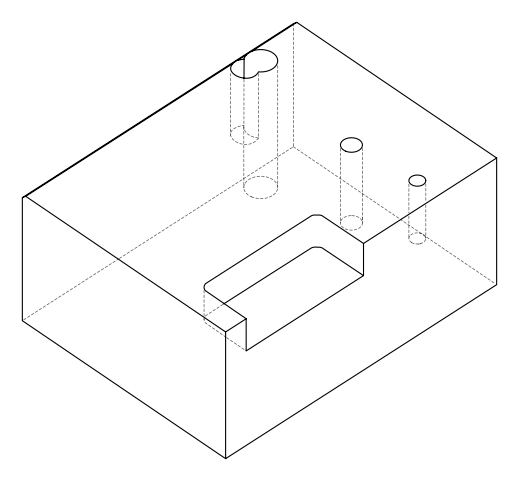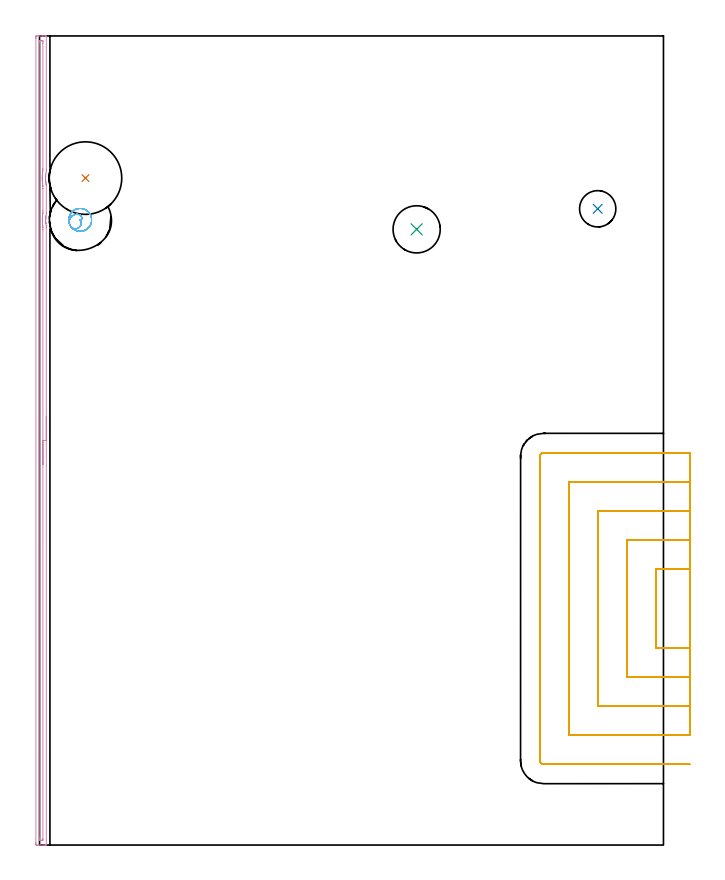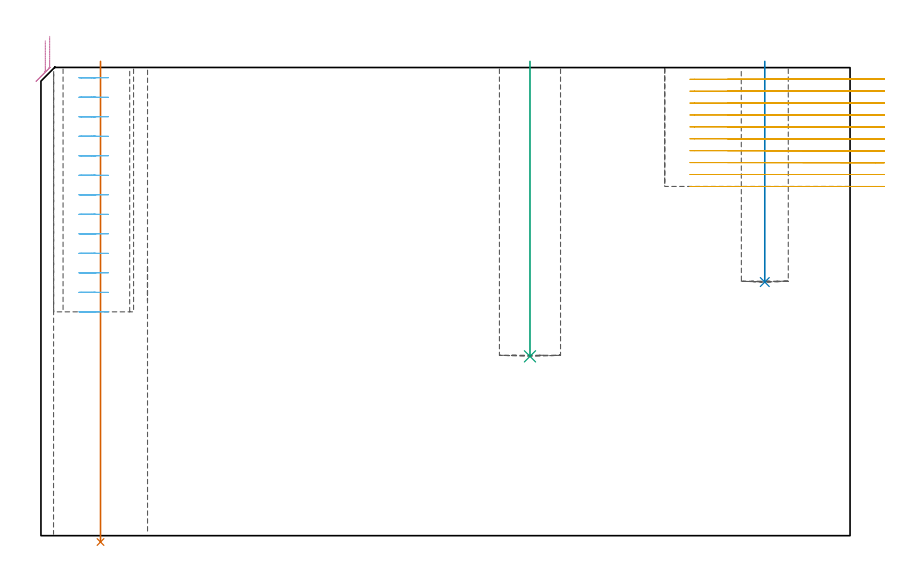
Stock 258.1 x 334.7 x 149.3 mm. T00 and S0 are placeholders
(PLAN: 6 operations, 4 tool changes, 38.6 min)
(1 INDEXABLE_INSERT_DRILL_THROUGH_HOLE_FROM_SOLID | STEP1HOLE | NXT0302_031 | 0.61 min | 105471 mm3)
(2 INDEXABLE_INSERT_DRILL_BLIND_HOLE_FROM_SOLID | STEP1POCKET | NXT0302_001 | 0.28 min | 12038 mm3)
(3 INDEXABLE_INSERT_DRILL_BLIND_HOLE_FROM_SOLID_1 | STEP1POCKET_1 | NXT0302_010 | 0.38 min | 27407 mm3)
(4 AREA_MILL | FG_CHAMFER_SURFACE | UGT0205_001 | 5.52 min | 3100 mm3)
(5 MILL_SLOT | SLOT_PARTIAL_RECTANGULAR | NXT0201_012 | Follow Part, ap 4, ae 75% | 29.31 min | 323132 mm3)
(6 MILL_BLIND_HOLE_FROM_SOLID_MATERIAL | STEP1POCKET_2 | NXT0201_012 | Spiral | 2.53 min | 27772 mm3)
(TOOL NXT0302_031 | Index. Insert Drill 30mm [880-D3000L32-05] | D30 PA176 FL150 Z2)
(TOOL NXT0302_001 | Index. Insert Drill 15mm [880-D1500L20-05] | D15 PA176 FL75 Z2)
(TOOL NXT0302_010 | Index. Insert Drill 19.5mm [880-D1950L25-05] | D19.5 PA176 FL98 Z2)
(TOOL UGT0205_001 | Chamfer Mill 20 x 3 x 45 deg. | D20 FL50 Z2)
(TOOL NXT0201_012 | ENDMILL 16mm [2P460-1600-NA 1630] | D16 FL38 Z6)
(OP 1 INDEXABLE_INSERT_DRILL_THROUGH_HOLE_FROM_SOLID)
G17 G21 G94 G90
T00 M6
G54
G17 G0 G90 X19. Y275.9 S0 M3
G43 Z159.3 H1
G94 G81 G98 Z-2.024 F250. R151.3
G80
M5
M2
(OP 2 INDEXABLE_INSERT_DRILL_BLIND_HOLE_FROM_SOLID)
G17 G21 G94 G90
T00 M6
G54
G17 G0 G90 X230.9 Y263.2 S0 M3
G43 Z159.3 H1
G94 G81 G98 Z80.9 F250. R151.3
G80
M5
M2
(OP 3 INDEXABLE_INSERT_DRILL_BLIND_HOLE_FROM_SOLID_1)
G17 G21 G94 G90
T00 M6
G54
G17 G0 G90 X156. Y254.7 S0 M3
G43 Z159.3 H1
G94 G81 G98 Z57.2 F250. R151.3
G80
M5
M2
(OP 4 AREA_MILL)
G17 G21 G94 G90
T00 M6
G54
G17 G0 G90 X2.793 Y177.382 S1061 M3
G43 Z159.3 H0
Z159.293
G94 G1 Y177.344 Z158.422 F250.
Y177.23 Z157.557
Y177.041 Z156.705
Y176.779 Z155.873
Y176.445 Z155.067
Y176.042 Z154.293
Y175.573 Z153.557
Y175.042 Z152.865
Y174.453 Z152.222
Y173.81 Z151.633
Y173.117 Z151.102
Y172.382 Z150.633
Y171.608 Z150.23
Y170.802 Z149.896
Y169.97 Z149.634
Y169.118 Z149.445
Y168.253 Z149.332
X2.794 Y167.382 Z149.294
X2.8 Y0.18 Z149.3
X2.798 Y0.01 Z149.289
X2.644 Y0.003 Z149.136
X2.483 Y0. Z148.982
X2.232 Z148.732
X1.527 Z148.022
X0.298 Z146.795
X-0.227 Z146.267
X-0.842 Z145.653
X-1.105 Y0.002 Z145.391
X-1.331 Y0.005 Z145.165
X-1.492 Y0.01 Z145.004
X-1.495 Y0.229 Z145.002
X-1.499 Y0.627 Z145.001
X-1.5 Y1.029 Z145.
Y333.582
X-1.499 Y334.073 Z145.001
X-1.495 Y334.471 Z145.002
X-1.492 Y334.69 Z145.004
X-1.105 Y334.7 Z145.391
X-0.842 Z145.653
X-0.227 Z146.267
X1.175 Z147.671
X1.527 Z148.022
X2.232 Z148.732
X2.483 Z148.982
X2.644 Y334.697 Z149.136
X2.798 Y334.69 Z149.289
X2.8 Y334.52 Z149.3
X2.798 Y279.522 Z149.298
X2.796 Y278.896 Z149.285
X2.618 Y277.692 Z149.117
X2.544 Y276.86 Z149.034
X2.538 Y276.799 Z149.03
X2.53 Y276.678 Z149.025
X2.527 Y276.607 Z149.019
X2.515 Y276.398 Z149.011
X2.512 Y276.352 Z149.009
X2.507 Y275.966 Z149.
X2.506 Y275.905 Z148.999
X2.508 Y275.734 Z149.002
X2.512 Y275.459 Z149.008
X2.515 Y275.415 Z149.01
X2.535 Y275.072 Z149.025
X2.537 Y275.012 Z149.029
X2.572 Y274.606 Z149.068
X2.611 Y274.178 Z149.106
X2.616 Y274.119 Z149.111
X2.672 Y273.671 Z149.17
X2.732 Y273.29 Z149.232
X2.743 Y273.225 Z149.243
X2.793 Y272.947 Z149.29
X2.798 Y272.877 Z149.296
X2.799 Y261.609 Z149.299
X2.789 Y261.104 Z149.288
X2.666 Y260.27 Z149.166
X2.621 Y259.875 Z149.12
X2.615 Y259.823 Z149.114
X2.588 Y259.502 Z149.088
X2.578 Y259.377 Z149.077
X2.575 Y259.314 Z149.072
X2.569 Y259.236 Z149.069
X2.567 Y259.194 Z149.066
X2.561 Y258.981 Z149.055
X2.559 Y258.93
Y258.926 Z149.054
X2.556 Y258.594 Z149.048
X2.568 Y258.036 Z149.065
X2.594 Y257.589 Z149.093
X2.644 Y257.143 Z149.139
X2.648 Y257.111 Z149.144
X2.66 Y257.027 Z149.157
X2.773 Y256.249 Z149.265
X2.787 Y256.081 Z149.279
X2.791 Y255.678 Z149.289
X2.79 Y255.505 Z149.29
X2.794 Y167.382 Z149.294
X1.379 Z147.879
X1.385 Y2.56 Z147.885
X1.384 Y2.414 Z147.884
X1.379 Y2.042 Z147.879
X1.368 Y2.01 Z147.868
X1.301 Y2.006 Z147.801
X1.192 Y2.002 Z147.692
X1.056 Y2. Z147.556
X0.65 Z147.15
X0.179 Z146.679
X-0.013 Y2.003 Z146.487
X-0.048 Y2.005 Z146.452
X-0.079 Y2.01 Z146.421
X-0.08 Y2.055 Z146.42
X-0.085 Y2.269 Z146.415
Y2.414
X-0.086 Y3.164 Z146.414
X-0.085 Y332.14 Z146.415
X-0.084 Y332.286 Z146.416
X-0.079 Y332.658 Z146.421
X-0.069 Y332.69 Z146.431
X-0.001 Y332.694 Z146.499
X0.108 Y332.698 Z146.608
X0.244 Y332.7 Z146.744
X0.65 Z147.15
X1.121 Z147.621
X1.313 Y332.697 Z147.813
X1.347 Y332.695 Z147.847
X1.379 Y332.69 Z147.879
X1.38 Y332.645 Z147.88
X1.384 Y332.431 Z147.884
X1.385 Y332.286 Z147.885
X1.386 Y331.536 Z147.886
X1.383 Y279.689 Z147.883
X1.382 Y279.542 Z147.882
X1.376 Y279.169 Z147.876
X1.337 Y278.842 Z147.837
X1.312 Y278.648 Z147.812
X1.234 Y278.053 Z147.734
X1.203 Y277.754 Z147.703
X1.155 Y277.239 Z147.655
X1.126 Y276.86 Z147.626
X1.104 Y276.398 Z147.604
X1.096 Y275.966 Z147.596
X1.102 Y275.506 Z147.602
X1.119 Y275.072 Z147.619
X1.155 Y274.557 Z147.655
X1.19 Y274.178 Z147.69
X1.254 Y273.563 Z147.754
X1.289 Y273.284 Z147.789
X1.337 Y272.932 Z147.837
X1.365 Y272.731 Z147.865
X1.376 Y272.544 Z147.876
X1.379 Y272.39 Z147.879
X1.383 Y271.643 Z147.883
Y271.496
X1.385 Y262.557 Z147.885
X1.382 Y261.811 Z147.882
X1.379 Y261.663 Z147.879
X1.365 Y261.296 Z147.865
X1.325 Y260.976 Z147.825
X1.299 Y260.769 Z147.799
X1.23 Y260.178 Z147.73
X1.202 Y259.875 Z147.702
X1.164 Y259.351 Z147.664
X1.15 Y258.981 Z147.65
X1.147 Y258.475 Z147.647
X1.158 Y258.087 Z147.658
X1.184 Y257.542 Z147.684
X1.213 Y257.193 Z147.713
X1.288 Y256.543 Z147.788
X1.318 Y256.299 Z147.818
X1.365 Y255.93 Z147.865
X1.373 Y255.562 Z147.873
X1.374 Y255.405 Z147.874
X1.376 Y254.666 Z147.876
Y254.511
X1.379 Y167.382 Z147.879
Y166.51 Z147.917
Y165.645 Z148.031
Y164.793 Z148.22
Y163.961 Z148.482
Y163.155 Z148.816
Y162.382 Z149.219
X1.38 Y161.646 Z149.688
Y160.954 Z150.219
Y160.311 Z150.808
Y159.721 Z151.452
Y159.19 Z152.144
Y158.722 Z152.88
Y158.319 Z153.653
Y157.985 Z154.459
Y157.723 Z155.291
Y157.534 Z156.143
Y157.42 Z157.008
Y157.382 Z157.88
G0 Z159.3
M5
M2
(OP 5 MILL_SLOT)
G17 G21 G94 G90
T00 M6
G54
G17 G0 G90 X269.1 Y114.3 S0 M3
G43 Z159.396 H1
Z145.596
G94 G1 X266.1 F250.
X255. F500.
Y81.4
X266.1
X269.1 F250.
Y126.3
X266.1
X243. F500.
Y69.4
X266.1
X269.1 F250.
Y138.3
X266.1
X231. F500.
Y57.4
X266.1
X269.1 F250.
Y150.3
X266.1
X219. F500.
Y45.4
X266.1
X269.1 F250.
Y162.3
X266.1
X208.5 F500.
G3 X207. Y160.8 R1.5
G1 Y34.9
G3 X208.5 Y33.4 R1.5
G1 X266.1
X269.1 F250.
G0 Y114.3 Z141.797
G1 X266.1
X255. F500.
Y81.4
X266.1
X269.1 F250.
Y126.3
X266.1
X243. F500.
Y69.4
X266.1
X269.1 F250.
Y138.3
X266.1
X231. F500.
Y57.4
X266.1
X269.1 F250.
Y150.3
X266.1
X219. F500.
Y45.4
X266.1
X269.1 F250.
Y162.3
X266.1
X208.5 F500.
G3 X207. Y160.8 R1.5
G1 Y34.9
G3 X208.5 Y33.4 R1.5
G1 X266.1
X269.1 F250.
G0 Y114.3 Z137.997
G1 X266.1
X255. F500.
Y81.4
X266.1
X269.1 F250.
Y126.3
X266.1
X243. F500.
Y69.4
X266.1
X269.1 F250.
Y138.3
X266.1
X231. F500.
Y57.4
X266.1
X269.1 F250.
Y150.3
X266.1
X219. F500.
Y45.4
X266.1
X269.1 F250.
Y162.3
X266.1
X208.5 F500.
G3 X207. Y160.8 R1.5
G1 Y34.9
G3 X208.5 Y33.4 R1.5
G1 X266.1
X269.1 F250.
G0 Y114.3 Z134.198
G1 X266.1
X255. F500.
Y81.4
X266.1
X269.1 F250.
Y126.3
X266.1
X243. F500.
Y69.4
X266.1
X269.1 F250.
Y138.3
X266.1
X231. F500.
Y57.4
X266.1
X269.1 F250.
Y150.3
X266.1
X219. F500.
Y45.4
X266.1
X269.1 F250.
Y162.3
X266.1
X208.5 F500.
G3 X207. Y160.8 R1.5
G1 Y34.9
G3 X208.5 Y33.4 R1.5
G1 X266.1
X269.1 F250.
G0 Y114.3 Z130.398
G1 X266.1
X255. F500.
Y81.4
X266.1
X269.1 F250.
Y126.3
X266.1
X243. F500.
Y69.4
X266.1
X269.1 F250.
Y138.3
X266.1
X231. F500.
Y57.4
X266.1
X269.1 F250.
Y150.3
X266.1
X219. F500.
Y45.4
X266.1
X269.1 F250.
Y162.3
X266.1
X208.5 F500.
G3 X207. Y160.8 R1.5
G1 Y34.9
G3 X208.5 Y33.4 R1.5
G1 X266.1
X269.1 F250.
G0 Y114.3 Z126.598
G1 X266.1
X255. F500.
Y81.4
X266.1
X269.1 F250.
Y126.3
X266.1
X243. F500.
Y69.4
X266.1
X269.1 F250.
Y138.3
X266.1
X231. F500.
Y57.4
X266.1
X269.1 F250.
Y150.3
X266.1
X219. F500.
Y45.4
X266.1
X269.1 F250.
Y162.3
X266.1
X208.5 F500.
G3 X207. Y160.8 R1.5
G1 Y34.9
G3 X208.5 Y33.4 R1.5
G1 X266.1
X269.1 F250.
G0 Y114.3 Z122.799
G1 X266.1
X255. F500.
Y81.4
X266.1
X269.1 F250.
Y126.3
X266.1
X243. F500.
Y69.4
X266.1
X269.1 F250.
Y138.3
X266.1
X231. F500.
Y57.4
X266.1
X269.1 F250.
Y150.3
X266.1
X219. F500.
Y45.4
X266.1
X269.1 F250.
Y162.3
X266.1
X208.5 F500.
G3 X207. Y160.8 R1.5
G1 Y34.9
G3 X208.5 Y33.4 R1.5
G1 X266.1
X269.1 F250.
G0 Y114.3 Z118.999
G1 X266.1
X255. F500.
Y81.4
X266.1
X269.1 F250.
Y126.3
X266.1
X243. F500.
Y69.4
X266.1
X269.1 F250.
Y138.3
X266.1
X231. F500.
Y57.4
X266.1
X269.1 F250.
Y150.3
X266.1
X219. F500.
Y45.4
X266.1
X269.1 F250.
Y162.3
X266.1
X208.5 F500.
G3 X207. Y160.8 R1.5
G1 Y34.9
G3 X208.5 Y33.4 R1.5
G1 X266.1
X269.1 F250.
G0 Y114.3 Z115.2
G1 X266.1
X255. F500.
Y81.4
X266.1
X269.1 F250.
Y126.3
X266.1
X243. F500.
Y69.4
X266.1
X269.1 F250.
Y138.3
X266.1
X231. F500.
Y57.4
X266.1
X269.1 F250.
Y150.3
X266.1
X219. F500.
Y45.4
X266.1
X269.1 F250.
Y162.3
X266.1
X208.5 F500.
G3 X207. Y160.8 R1.5
G1 Y34.9
G3 X208.5 Y33.4 R1.5
G1 X266.1
X269.1 F250.
G0 Y114.3 Z111.4
G1 X266.1
X255. F500.
Y81.4
X266.1
X269.1 F250.
Y126.3
X266.1
X243. F500.
Y69.4
X266.1
X269.1 F250.
Y138.3
X266.1
X231. F500.
Y57.4
X266.1
X269.1 F250.
Y150.3
X266.1
X219. F500.
Y45.4
X266.1
X269.1 F250.
Y162.3
X266.1
X208.5 F500.
G3 X207. Y160.8 R1.5
G1 Y34.9
G3 X208.5 Y33.4 R1.5
G1 X266.1
X269.1 F250.
G0 Z159.396
M5
M2
(OP 6 MILL_BLIND_HOLE_FROM_SOLID_MATERIAL)
G17 G21 G94 G90
T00 M6
G54
G17 G0 G90 X16.8 Y258.6 S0 M3
G43 Z159.3 H1
Z146.077
G94 G3 X17.53 Y259.585 R0.763 F250.
X16.111 Y260.873 R1.866
X12.845 Y259.517 R3.172
X12.851 Y255.961 R3.207
X19.439 Y254.651 R4.75
X12.851 Y255.961 R-4.75
X16.145 Y255.306 R2.375
X16.8 Y258.6 R2.375
G0 Z139.854
G3 X17.53 Y259.585 R0.763
X16.111 Y260.873 R1.866
X12.845 Y259.517 R3.172
X12.851 Y255.961 R3.207
X19.439 Y254.651 R4.75
X12.851 Y255.961 R-4.75
X16.145 Y255.306 R2.375
X16.8 Y258.6 R2.375
G0 Z133.631
G3 X17.53 Y259.585 R0.763
X16.111 Y260.873 R1.866
X12.845 Y259.517 R3.172
X12.851 Y255.961 R3.207
X19.439 Y254.651 R4.75
X12.851 Y255.961 R-4.75
X16.145 Y255.306 R2.375
X16.8 Y258.6 R2.375
G0 Z127.408
G3 X17.53 Y259.585 R0.763
X16.111 Y260.873 R1.866
X12.845 Y259.517 R3.172
X12.851 Y255.961 R3.207
X19.439 Y254.651 R4.75
X12.851 Y255.961 R-4.75
X16.145 Y255.306 R2.375
X16.8 Y258.6 R2.375
G0 Z121.185
G3 X17.53 Y259.585 R0.763
X16.111 Y260.873 R1.866
X12.845 Y259.517 R3.172
X12.851 Y255.961 R3.207
X19.439 Y254.651 R4.75
X12.851 Y255.961 R-4.75
X16.145 Y255.306 R2.375
X16.8 Y258.6 R2.375
G0 Z114.962
G3 X17.53 Y259.585 R0.763
X16.111 Y260.873 R1.866
X12.845 Y259.517 R3.172
X12.851 Y255.961 R3.207
X19.439 Y254.651 R4.75
X12.851 Y255.961 R-4.75
X16.145 Y255.306 R2.375
X16.8 Y258.6 R2.375
G0 Z108.738
G3 X17.53 Y259.585 R0.763
X16.111 Y260.873 R1.866
X12.845 Y259.517 R3.172
X12.851 Y255.961 R3.207
X19.439 Y254.651 R4.75
X12.851 Y255.961 R-4.75
X16.145 Y255.306 R2.375
X16.8 Y258.6 R2.375
G0 Z102.515
G3 X17.53 Y259.585 R0.763
X16.111 Y260.873 R1.866
X12.845 Y259.517 R3.172
X12.851 Y255.961 R3.207
X19.439 Y254.651 R4.75
X12.851 Y255.961 R-4.75
X16.145 Y255.306 R2.375
X16.8 Y258.6 R2.375
G0 Z96.292
G3 X17.53 Y259.585 R0.763
X16.111 Y260.873 R1.866
X12.845 Y259.517 R3.172
X12.851 Y255.961 R3.207
X19.439 Y254.651 R4.75
X12.851 Y255.961 R-4.75
X16.145 Y255.306 R2.375
X16.8 Y258.6 R2.375
G0 Z90.069
G3 X17.53 Y259.585 R0.763
X16.111 Y260.873 R1.866
X12.845 Y259.517 R3.172
X12.851 Y255.961 R3.207
X19.439 Y254.651 R4.75
X12.851 Y255.961 R-4.75
X16.145 Y255.306 R2.375
X16.8 Y258.6 R2.375
G0 Z83.846
G3 X17.53 Y259.585 R0.763
X16.111 Y260.873 R1.866
X12.845 Y259.517 R3.172
X12.851 Y255.961 R3.207
X19.439 Y254.651 R4.75
X12.851 Y255.961 R-4.75
X16.145 Y255.306 R2.375
X16.8 Y258.6 R2.375
G0 Z77.623
G3 X17.53 Y259.585 R0.763
X16.111 Y260.873 R1.866
X12.845 Y259.517 R3.172
X12.851 Y255.961 R3.207
X19.439 Y254.651 R4.75
X12.851 Y255.961 R-4.75
X16.145 Y255.306 R2.375
X16.8 Y258.6 R2.375
G0 Z71.4
G3 X17.53 Y259.585 R0.763
X16.111 Y260.873 R1.866
X12.845 Y259.517 R3.172
X12.851 Y255.961 R3.207
X19.439 Y254.651 R4.75
X12.851 Y255.961 R-4.75
X16.145 Y255.306 R2.375
X16.8 Y258.6 R2.375
G0 Z159.3
M5
M2
